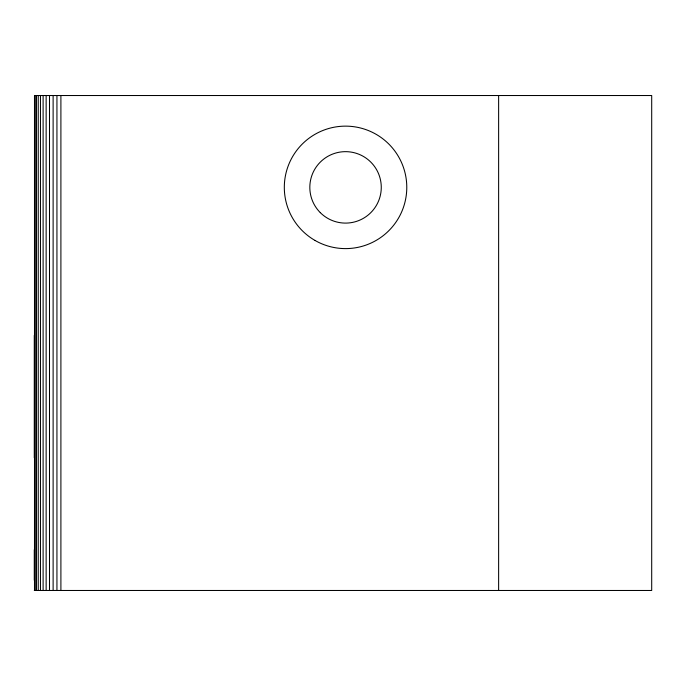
<?xml version="1.0" encoding="UTF-8"?>
<svg xmlns="http://www.w3.org/2000/svg" width="686" height="686" viewBox="0 0 686 686"><rect width="100%" height="100%" fill="white"/><g stroke="black" fill="none" stroke-linecap="round" stroke-linejoin="round"><path stroke-width="1.03" d="M34.3 590.475L651.7 590.475L651.7 95.526L34.497 95.526L34.497 590.475M498.628 95.526L498.628 590.475M60.9 95.526L60.9 590.475M56.938 95.526L56.938 590.475M53.122 95.526L53.122 590.475M49.495 95.526L49.495 590.475M46.142 95.526L46.142 590.475M43.115 95.526L43.115 590.475M40.465 95.526L40.465 590.475M38.245 95.526L38.245 590.475M36.487 95.526L36.487 590.475M35.235 95.526L35.235 590.475M34.3 335.343L34.3 457.802M34.3 549.649L34.3 580.262M314.934 240.4A61.226 61.226 0 0 0 406.781 187.372A61.226 61.226 0 0 0 314.934 134.345A61.226 61.226 0 0 0 314.934 240.4M320.293 212.634A35.715 35.715 0 0 0 380.053 196.616A35.715 35.715 0 0 0 336.303 152.875A35.715 35.715 0 0 0 320.293 212.634"/></g></svg>
